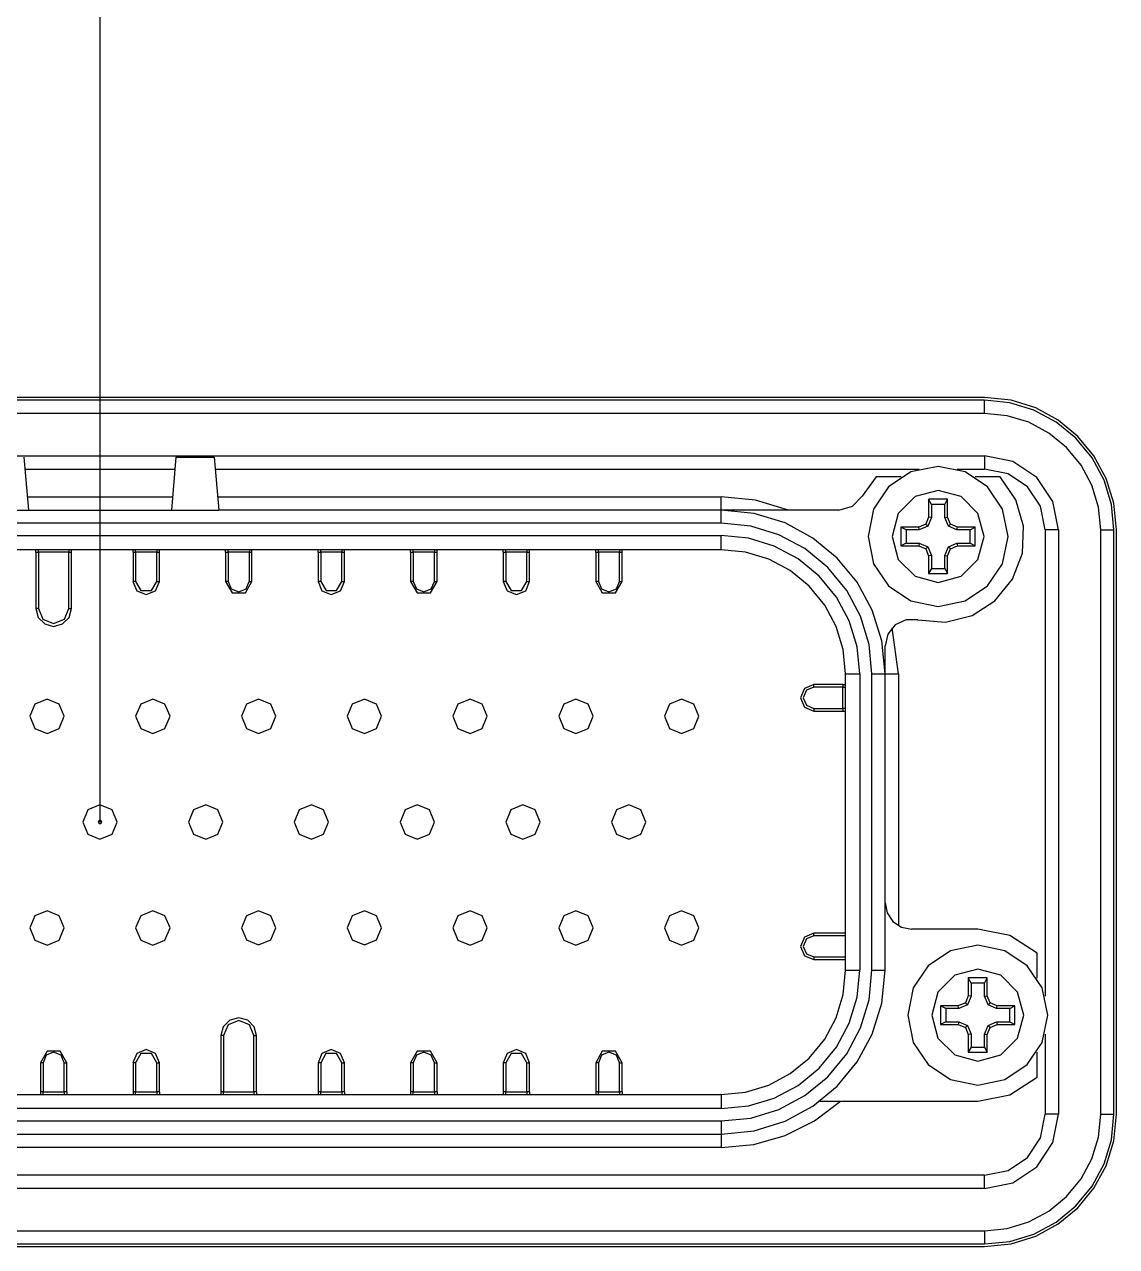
# Model space of a CAD drawing. Extents: x -1 to 1284, y 105 to 936.
# Drawn here: x 440.38 to 481.69, y 237.69 to 283.9 of the extents above; entities that cross this region are included whole.
import ezdxf

# ---------------------------------------------------------------- set-up
doc = ezdxf.new("R2010")
doc.units = 0

msp = doc.modelspace()

# ---------------------------------------------------------------- linework, layer by layer
for p, q in [((443.237, 431.542), (443.237, 253.742)), ((443.237, 431.542), (443.237, 253.742)), ((443.237, 431.542), (443.237, 253.742)), ((443.237, 431.542), (443.237, 253.742)), ((443.237, 431.542), (443.237, 253.742)), ((443.237, 431.542), (443.237, 253.742)), ((443.237, 431.542), (443.237, 253.742)), ((443.237, 431.542), (443.237, 253.742)), ((443.237, 431.542), (443.237, 253.742)), ((443.237, 431.542), (443.237, 253.742)), ((443.237, 431.542), (443.237, 253.742)), ((476.689, 269.792), (409.789, 269.792)), ((476.689, 269.692), (409.789, 269.692)), ((477.648407, 269.59698), (476.688, 269.692)), ((477.695691, 269.690406), (476.68802, 269.79199)), ((476.689, 269.192), (476.689, 269.692)), ((478.56315, 269.319012), (477.648407, 269.59698)), ((478.634239, 269.399063), (477.695691, 269.690406)), ((476.689, 269.192), (409.789, 269.192)), ((477.550414, 269.106664), (476.68801, 269.19199)), ((478.371813, 268.857061), (477.550414, 269.106664)), ((479.406525, 268.868746), (478.56315, 269.319012)), ((479.483557, 268.938067), (478.634239, 269.399063)), ((479.129127, 268.45274), (478.371813, 268.857061)), ((480.152826, 268.256826), (479.406525, 268.868746)), ((480.22354, 268.327523), (479.483557, 268.938067)), ((479.799273, 267.903263), (479.129127, 268.45274)), ((480.764746, 267.510525), (480.152826, 268.256826)), ((480.834082, 267.587539), (480.22354, 268.327523)), ((409.789, 267.592), (476.689, 267.592)), ((477.759514, 267.378863), (476.688, 267.592)), ((476.689, 267.592), (476.689, 267.092)), ((480.34875, 267.233117), (479.799273, 267.903263)), ((481.295077, 266.738219), (480.834082, 267.587539)), ((440.364, 267.542), (440.538625, 265.54202)), ((446.113, 267.542), (445.938375, 265.54202)), ((446.113, 267.542), (447.563, 267.542)), ((447.563, 267.542), (447.737625, 265.54202)), ((474.938005, 267.186852), (473.907753, 266.979123)), ((475.968257, 266.979123), (474.938005, 267.186852)), ((478.667899, 266.771899), (477.759514, 267.378863)), ((480.753071, 266.475803), (480.34875, 267.233117)), ((481.215012, 266.66715), (480.764746, 267.510525)), ((440.401, 267.092), (446.074, 267.092)), ((447.603, 267.092), (474.217, 267.092)), ((472.593, 266.792), (472.070581, 266.071413)), ((473.537, 266.792), (472.593, 266.792)), ((473.907753, 266.979123), (473.065993, 266.412504)), ((475.659, 267.092), (476.689, 267.092)), ((476.810017, 266.412504), (475.968257, 266.979123)), ((477.284, 266.792), (476.337, 266.792)), ((477.583271, 266.911252), (476.68801, 267.092)), ((477.879603, 265.924541), (477.28291, 266.79275)), ((478.314349, 266.418342), (477.583271, 266.911252)), ((479.274863, 265.863514), (478.667899, 266.771899)), ((481.49298, 265.752407), (481.215012, 266.66715)), ((481.586418, 265.799671), (481.295077, 266.738219)), ((473.065993, 266.412504), (472.49774, 265.571846)), ((474.937995, 266.282), (474.067995, 266.048884)), ((475.807995, 266.048884), (474.937995, 266.282)), ((477.37827, 265.571846), (476.810017, 266.412504)), ((478.807256, 265.687261), (478.314349, 266.418342)), ((481.002674, 265.654404), (480.753071, 266.475803)), ((440.494, 266.042), (445.981, 266.042)), ((447.693, 266.042), (466.738, 266.042)), ((468.031535, 265.91581), (466.73732, 266.041998)), ((466.738, 265.542), (466.738, 266.042)), ((469.277, 265.542), (468.031535, 265.91581)), ((471.702499, 265.684506), (472.070358, 266.071412)), ((474.067995, 266.048884), (473.431111, 265.412)), ((474.58, 265.948), (474.58, 265.277)), ((474.686, 265.755), (474.580167, 265.947881)), ((475.295, 265.948), (474.581525, 265.948)), ((474.686, 265.755), (474.686, 265.256)), ((475.19, 265.755), (474.686499, 265.755)), ((475.188, 265.755), (475.293833, 265.947881)), ((475.188, 265.256), (475.188, 265.755)), ((475.294, 265.277), (475.294, 265.948)), ((476.44488, 265.412), (475.807995, 266.048884)), ((478.163764, 264.936438), (477.879603, 265.924541)), ((479.488, 264.792), (479.274863, 265.863514)), ((481.588, 264.792), (481.49298, 265.752407)), ((481.688, 264.792), (481.586418, 265.799671)), ((438.737, 265.542), (440.539, 265.542)), ((440.539, 265.542), (445.939, 265.542)), ((445.939, 265.542), (447.738, 265.542)), ((466.738, 265.542), (447.738, 265.542)), ((466.738, 265.042), (466.738, 265.542)), ((471.188, 265.542), (466.738, 265.542)), ((467.987541, 265.416025), (466.73803, 265.54199)), ((469.151339, 265.054758), (467.987541, 265.416025)), ((471.188, 265.542), (471.702499, 265.684506)), ((472.49774, 265.571846), (472.28801, 264.542)), ((473.431111, 265.412), (473.197995, 264.542)), ((474.58, 265.277), (474.471521, 265.009771)), ((474.686, 265.256), (474.551063, 264.92924)), ((474.686, 265.256), (474.580167, 265.276902)), ((475.188, 265.256), (475.293833, 265.276902)), ((475.326, 264.929), (475.188417, 265.25576)), ((475.405, 265.01), (475.293875, 265.277229)), ((476.678, 264.542), (476.44488, 265.412)), ((477.588, 264.542), (477.37827, 265.571846)), ((478.988, 264.792), (478.807256, 265.687261)), ((481.088, 264.792), (481.002674, 265.654404)), ((466.738, 265.042), (419.737, 265.042)), ((467.855216, 264.931454), (466.73801, 265.04199)), ((468.919302, 264.608104), (467.855216, 264.931454)), ((470.204494, 264.483122), (469.151339, 265.054758)), ((473.725, 264.794), (473.531854, 264.899039)), ((473.532, 264.899), (473.532, 264.185528)), ((474.204, 264.899), (473.532, 264.899)), ((473.725, 264.794), (473.725, 264.290501)), ((474.223, 264.794), (473.725, 264.794)), ((474.471, 265.01), (474.203771, 264.89914)), ((474.223, 264.794), (474.204479, 264.899039)), ((474.551, 264.929), (474.222917, 264.793534)), ((474.551, 264.929), (474.471625, 265.009433)), ((475.651, 264.794), (475.325563, 264.929466)), ((475.326, 264.929), (475.405375, 265.009433)), ((475.673, 264.899), (475.405771, 265.00986)), ((475.651, 264.794), (475.672167, 264.899039)), ((476.152, 264.794), (475.651, 264.794)), ((476.342, 264.899), (475.673, 264.899)), ((476.15, 264.291), (476.15, 264.794499)), ((476.152, 264.794), (476.3425, 264.899039)), ((476.343, 264.186), (476.343, 264.899472)), ((478.125563, 263.908996), (478.163764, 264.936438)), ((479.488, 264.792), (478.988, 264.792)), ((478.988, 264.792), (478.988, 247.163)), ((479.488, 264.792), (479.488, 242.692)), ((481.089, 264.792), (481.589, 264.792)), ((481.089, 242.692), (481.089, 264.792)), ((481.589, 242.692), (481.589, 264.792)), ((481.687, 242.692), (481.687, 264.792)), ((419.737, 264.578), (466.738, 264.578)), ((466.738, 264.042), (466.738, 264.578)), ((467.764351, 264.476354), (466.73811, 264.57789)), ((468.741798, 264.179332), (467.764351, 264.476354)), ((469.900367, 264.084325), (468.919302, 264.608104)), ((471.122072, 263.726048), (470.204494, 264.483122)), ((472.28801, 264.542), (472.49774, 263.512154)), ((473.197995, 264.542), (473.431113, 263.672)), ((476.444882, 263.672), (476.677998, 264.542)), ((476.677998, 264.542), (476.678, 264.542)), ((477.37827, 263.512154), (477.588, 264.542)), ((477.588, 264.542), (477.588, 264.542)), ((466.738, 264.042), (419.737, 264.042)), ((440.814, 263.942), (440.814, 264.042)), ((440.814, 263.942), (440.912, 263.942)), ((440.814, 263.942), (440.814, 261.817)), ((440.912, 263.942), (440.912, 264.042)), ((442.063, 263.942), (440.912, 263.942)), ((440.912, 263.942), (440.912, 261.817)), ((442.063, 264.042), (442.063, 263.942)), ((442.063, 263.942), (442.163, 263.942)), ((442.063, 261.817), (442.063, 263.942)), ((442.163, 263.942), (442.163, 264.042)), ((442.163, 261.817), (442.163, 263.942)), ((444.489, 263.942), (444.489, 264.042)), ((444.489, 263.942), (444.587, 263.942)), ((444.489, 263.942), (444.489, 262.842)), ((444.587, 263.942), (444.587, 264.042)), ((445.388, 263.942), (444.587, 263.942)), ((444.587, 263.942), (444.587, 262.842)), ((445.388, 264.042), (445.388, 263.942)), ((445.388, 263.942), (445.489, 263.942)), ((445.388, 262.842), (445.388, 263.942)), ((445.489, 263.942), (445.489, 264.042)), ((445.489, 262.842), (445.489, 263.942)), ((447.987, 263.942), (447.987, 264.042)), ((447.987, 263.942), (448.087, 263.942)), ((447.987, 263.942), (447.987, 262.842)), ((448.087, 263.942), (448.087, 264.042)), ((448.889, 263.942), (448.087, 263.942)), ((448.087, 263.942), (448.087, 262.842)), ((448.889, 264.042), (448.889, 263.942)), ((448.889, 263.942), (448.987, 263.942)), ((448.889, 262.842), (448.889, 263.942)), ((448.987, 263.942), (448.987, 264.042)), ((448.987, 262.842), (448.987, 263.942)), ((451.487, 263.942), (451.487, 264.042)), ((451.487, 263.942), (451.588, 263.942)), ((451.487, 263.942), (451.487, 262.842)), ((451.588, 263.942), (451.588, 264.042)), ((452.387, 263.942), (451.588, 263.942)), ((451.588, 263.942), (451.588, 262.842)), ((452.387, 264.042), (452.387, 263.942)), ((452.387, 263.942), (452.487, 263.942)), ((452.387, 262.842), (452.387, 263.942)), ((452.487, 263.942), (452.487, 264.042)), ((452.487, 262.842), (452.487, 263.942)), ((454.988, 263.942), (454.988, 264.042)), ((454.988, 263.942), (455.088, 263.942)), ((454.988, 263.942), (454.988, 262.842)), ((455.088, 263.942), (455.088, 264.042)), ((455.887, 263.942), (455.088, 263.942)), ((455.088, 263.942), (455.088, 262.842)), ((455.887, 264.042), (455.887, 263.942)), ((455.887, 263.942), (455.988, 263.942)), ((455.887, 262.842), (455.887, 263.942)), ((455.988, 263.942), (455.988, 264.042)), ((455.988, 262.842), (455.988, 263.942)), ((458.488, 263.942), (458.488, 264.042)), ((458.488, 263.942), (458.588, 263.942)), ((458.488, 263.942), (458.488, 262.842)), ((458.588, 263.942), (458.588, 264.042)), ((459.388, 263.942), (458.588, 263.942)), ((458.588, 263.942), (458.588, 262.842)), ((459.388, 264.042), (459.388, 263.942)), ((459.388, 263.942), (459.488, 263.942)), ((459.388, 262.842), (459.388, 263.942)), ((459.488, 263.942), (459.488, 264.042)), ((459.488, 262.842), (459.488, 263.942)), ((461.988, 263.942), (461.988, 264.042)), ((461.988, 263.942), (462.089, 263.942)), ((461.988, 263.942), (461.988, 262.842)), ((462.089, 263.942), (462.089, 264.042)), ((462.888, 263.942), (462.089, 263.942)), ((462.089, 263.942), (462.089, 262.842)), ((462.888, 264.042), (462.888, 263.942)), ((462.888, 263.942), (462.989, 263.942)), ((462.888, 262.842), (462.888, 263.942)), ((462.989, 263.942), (462.989, 264.042)), ((462.989, 262.842), (462.989, 263.942)), ((467.659206, 263.950848), (466.738, 264.04199)), ((468.536611, 263.684227), (467.659206, 263.950848)), ((469.642984, 263.698199), (468.741798, 264.179332)), ((470.768512, 263.372502), (469.900367, 264.084325)), ((473.725, 264.29), (473.531854, 264.185225)), ((473.532, 264.186), (474.204, 264.186)), ((473.725, 264.29), (474.223, 264.29)), ((474.204, 264.186), (474.471229, 264.07514)), ((474.223, 264.29), (474.204479, 264.185225)), ((474.223, 264.29), (474.551083, 264.154798)), ((474.471, 264.075), (474.579479, 263.807507)), ((474.551, 264.155), (474.471625, 264.074567)), ((474.551, 264.155), (474.685937, 263.827975)), ((475.188, 263.828), (475.325583, 264.155025)), ((475.294, 263.807), (475.405125, 264.074493)), ((475.326, 264.155), (475.651437, 264.290202)), ((475.326, 264.155), (475.405375, 264.074567)), ((475.405, 264.075), (475.672229, 264.18586)), ((475.651, 264.29), (475.672167, 264.185225)), ((475.651, 264.29), (476.152, 264.29)), ((475.673, 264.186), (476.342, 264.186)), ((476.152, 264.29), (476.3425, 264.185225)), ((477.755169, 262.922772), (478.125563, 263.908996)), ((469.345562, 263.25234), (468.536611, 263.684227)), ((470.440443, 263.044333), (469.642984, 263.698199)), ((471.879143, 262.808467), (471.122072, 263.726048)), ((472.49774, 263.512154), (473.065993, 262.671496)), ((473.431113, 263.672), (474.067997, 263.035116)), ((474.58, 263.807), (474.58, 263.137)), ((474.686, 263.828), (474.580167, 263.807098)), ((474.686, 263.828), (474.686, 263.33)), ((475.188, 263.33), (475.188, 263.828)), ((475.188, 263.828), (475.293833, 263.807098)), ((475.294, 263.137), (475.294, 263.807)), ((475.807997, 263.035116), (476.444882, 263.672)), ((476.810017, 262.671496), (477.37827, 263.512154)), ((470.061401, 262.665398), (469.345562, 263.25234)), ((471.094309, 262.246874), (470.440443, 263.044333)), ((471.480335, 262.504357), (470.768512, 263.372502)), ((474.067997, 263.035116), (474.937997, 262.802)), ((474.686, 263.33), (474.580167, 263.137119)), ((474.581, 263.137), (475.294475, 263.137)), ((474.686, 263.33), (475.189501, 263.33)), ((474.937997, 262.802), (475.807997, 263.035116)), ((475.188, 263.33), (475.293833, 263.137119)), ((444.49, 262.842), (444.487, 262.842)), ((444.488, 262.842), (444.635105, 262.489657)), ((444.495, 262.842), (444.49, 262.842)), ((444.505, 262.842), (444.495, 262.842)), ((444.517, 262.842), (444.505, 262.842)), ((444.532, 262.842), (444.517, 262.842)), ((444.549, 262.842), (444.532, 262.842)), ((444.568, 262.842), (444.549, 262.842)), ((444.588, 262.842), (444.568, 262.842)), ((444.588, 262.842), (444.788005, 262.495581)), ((444.635105, 262.489657), (444.987996, 262.343872)), ((444.788005, 262.495581), (445.188015, 262.495581)), ((444.987996, 262.343872), (445.340886, 262.489657)), ((445.188015, 262.495581), (445.38802, 262.842)), ((445.340886, 262.489657), (445.487991, 262.842)), ((445.388, 262.842), (445.489, 262.842)), ((447.99, 262.842), (447.987, 262.842)), ((447.988, 262.842), (448.238005, 262.40898)), ((447.995, 262.842), (447.99, 262.842)), ((448.005, 262.842), (447.995, 262.842)), ((448.017, 262.842), (448.005, 262.842)), ((448.032, 262.842), (448.017, 262.842)), ((448.049, 262.842), (448.032, 262.842)), ((448.068, 262.842), (448.049, 262.842)), ((448.088, 262.842), (448.068, 262.842)), ((448.088, 262.842), (448.205655, 262.560073)), ((448.205655, 262.560073), (448.487996, 262.443415)), ((448.487996, 262.443415), (448.770338, 262.560073)), ((448.738014, 262.40898), (448.988019, 262.842)), ((448.770338, 262.560073), (448.887993, 262.842)), ((448.889, 262.842), (448.987, 262.842)), ((451.49, 262.842), (451.487, 262.842)), ((451.488, 262.842), (451.635105, 262.489657)), ((451.495, 262.842), (451.49, 262.842)), ((451.505, 262.842), (451.495, 262.842)), ((451.517, 262.842), (451.505, 262.842)), ((451.532, 262.842), (451.517, 262.842)), ((451.549, 262.842), (451.532, 262.842)), ((451.568, 262.842), (451.549, 262.842)), ((451.588, 262.842), (451.568, 262.842)), ((451.588, 262.842), (451.788005, 262.495581)), ((451.635105, 262.489657), (451.987996, 262.343872)), ((451.788005, 262.495581), (452.188015, 262.495581)), ((451.987996, 262.343872), (452.340886, 262.489657)), ((452.188015, 262.495581), (452.38802, 262.842)), ((452.340886, 262.489657), (452.487991, 262.842)), ((452.387, 262.842), (452.487, 262.842)), ((454.99, 262.842), (454.987, 262.842)), ((454.988, 262.842), (455.238006, 262.40898)), ((454.995, 262.842), (454.99, 262.842)), ((455.005, 262.842), (454.995, 262.842)), ((455.017, 262.842), (455.005, 262.842)), ((455.032, 262.842), (455.017, 262.842)), ((455.049, 262.842), (455.032, 262.842)), ((455.068, 262.842), (455.049, 262.842)), ((455.088, 262.842), (455.068, 262.842)), ((455.088, 262.842), (455.205655, 262.560073)), ((455.205655, 262.560073), (455.487996, 262.443415)), ((455.487996, 262.443415), (455.770338, 262.560073)), ((455.738015, 262.40898), (455.988019, 262.842)), ((455.770338, 262.560073), (455.887993, 262.842)), ((455.887, 262.842), (455.988, 262.842)), ((458.49, 262.842), (458.487, 262.842)), ((458.488, 262.842), (458.635105, 262.489657)), ((458.495, 262.842), (458.49, 262.842)), ((458.505, 262.842), (458.495, 262.842)), ((458.517, 262.842), (458.505, 262.842)), ((458.532, 262.842), (458.517, 262.842)), ((458.549, 262.842), (458.532, 262.842)), ((458.568, 262.842), (458.549, 262.842)), ((458.588, 262.842), (458.568, 262.842)), ((458.588, 262.842), (458.788005, 262.495581)), ((458.635105, 262.489657), (458.987996, 262.343872)), ((458.788005, 262.495581), (459.188015, 262.495581)), ((458.987996, 262.343872), (459.340886, 262.489657)), ((459.188015, 262.495581), (459.38802, 262.842)), ((459.340886, 262.489657), (459.487991, 262.842)), ((459.388, 262.842), (459.488, 262.842)), ((461.99, 262.842), (461.987, 262.842)), ((461.988, 262.842), (462.238005, 262.40898)), ((461.995, 262.842), (461.99, 262.842)), ((462.005, 262.842), (461.995, 262.842)), ((462.017, 262.842), (462.005, 262.842)), ((462.032, 262.842), (462.017, 262.842)), ((462.049, 262.842), (462.032, 262.842)), ((462.068, 262.842), (462.049, 262.842)), ((462.088, 262.842), (462.068, 262.842)), ((462.088, 262.842), (462.205655, 262.560073)), ((462.205655, 262.560073), (462.487996, 262.443415)), ((462.487996, 262.443415), (462.770338, 262.560073)), ((462.738015, 262.40898), (462.988019, 262.842)), ((462.770338, 262.560073), (462.887993, 262.842)), ((462.888, 262.842), (462.989, 262.842)), ((470.648344, 261.94956), (470.061401, 262.665398)), ((472.004114, 261.523292), (471.480335, 262.504357)), ((472.450776, 261.755311), (471.879143, 262.808467)), ((473.065993, 262.671496), (473.907753, 262.104877)), ((475.968257, 262.104877), (476.810017, 262.671496)), ((477.089175, 262.106512), (477.755169, 262.922772)), ((448.238005, 262.40898), (448.738014, 262.40898)), ((455.238006, 262.40898), (455.738015, 262.40898)), ((462.238005, 262.40898), (462.738015, 262.40898)), ((471.575442, 261.345688), (471.094309, 262.246874)), ((473.907753, 262.104877), (474.938005, 261.897148)), ((474.938005, 261.897148), (475.968257, 262.104877)), ((476.220439, 261.556609), (477.089175, 262.106512)), ((440.813, 261.817), (440.903434, 261.479498)), ((440.912, 261.817), (440.814, 261.817)), ((440.913, 261.817), (441.082543, 261.412496)), ((441.893437, 261.412496), (442.06298, 261.817)), ((442.063, 261.817), (442.163, 261.817)), ((442.072576, 261.479498), (442.163009, 261.817)), ((471.080234, 261.140611), (470.648344, 261.94956)), ((472.812039, 260.591512), (472.450776, 261.755311)), ((475.223525, 261.305095), (476.220439, 261.556609)), ((440.903434, 261.479498), (441.150503, 261.232429)), ((441.082543, 261.412496), (441.48799, 261.245218)), ((441.150503, 261.232429), (441.488005, 261.141996)), ((441.48799, 261.245218), (441.893437, 261.412496)), ((441.488005, 261.141996), (441.825507, 261.232429)), ((441.825507, 261.232429), (442.072576, 261.479498)), ((471.346856, 260.263206), (471.080234, 261.140611)), ((471.872464, 260.368241), (471.575442, 261.345688)), ((472.327464, 260.459206), (472.004114, 261.523292)), ((473.319348, 261.197989), (473.03815, 260.848918)), ((473.438, 259.342), (473.205432, 261.092)), ((473.724785, 261.389153), (473.319348, 261.197989)), ((474.173, 261.384), (473.724785, 261.389153)), ((474.173, 261.384), (475.223525, 261.305095)), ((473.03815, 260.848918), (472.93769, 260.412076)), ((471.438, 259.342), (471.346856, 260.263206)), ((471.974, 259.342), (471.872464, 260.368241)), ((472.438, 259.342), (472.327464, 260.459206)), ((472.938, 259.342), (472.812039, 260.591512)), ((472.937, 259.342), (472.937, 260.412)), ((471.437, 248.142), (471.437, 259.342)), ((471.437, 259.342), (471.974, 259.342)), ((471.974, 259.342), (471.974, 248.142)), ((472.437, 248.142), (472.437, 259.342)), ((472.437, 259.342), (472.937, 259.342)), ((472.937, 248.142), (472.937, 259.342)), ((472.937, 259.342), (473.437, 259.342)), ((473.437, 259.342), (473.437, 249.826)), ((469.884904, 258.795304), (469.738707, 258.442001)), ((470.238, 258.942), (469.884904, 258.795304)), ((470.238, 258.842), (469.955566, 258.724619)), ((470.238, 258.94), (470.238, 258.942)), ((471.339, 258.942), (470.238, 258.942)), ((470.238, 258.935), (470.238, 258.94)), ((470.238, 258.925), (470.238, 258.935)), ((470.238, 258.913), (470.238, 258.925)), ((470.238, 258.898), (470.238, 258.913)), ((470.238, 258.881), (470.238, 258.898)), ((470.238, 258.862), (470.238, 258.881)), ((470.238, 258.842), (470.238, 258.862)), ((471.339, 258.842), (470.238, 258.842)), ((471.339, 258.942), (471.437, 258.942)), ((471.339, 258.942), (471.339, 258.842)), ((471.339, 258.842), (471.437, 258.842)), ((471.339, 258.042), (471.339, 258.842)), ((441.238, 258.390861), (440.778783, 258.200883)), ((441.697217, 258.200883), (441.238, 258.390861)), ((445.238, 258.390861), (444.778783, 258.200883)), ((445.697217, 258.200883), (445.238, 258.390861)), ((449.23801, 258.388578), (448.779602, 258.199406)), ((449.696418, 258.199406), (449.23801, 258.388578)), ((453.23801, 258.388578), (452.779602, 258.199406)), ((453.696418, 258.199406), (453.23801, 258.388578)), ((457.238, 258.390861), (456.778783, 258.200883)), ((457.697217, 258.200883), (457.238, 258.390861)), ((461.238, 258.390861), (460.778783, 258.200883)), ((461.697217, 258.200883), (461.238, 258.390861)), ((465.238, 258.390861), (464.778783, 258.200883)), ((465.697217, 258.200883), (465.238, 258.390861)), ((469.738707, 258.442001), (469.884904, 258.088697)), ((469.955566, 258.724619), (469.838631, 258.442)), ((469.838631, 258.442), (469.955566, 258.15938)), ((440.778783, 258.200883), (440.588, 257.742)), ((441.888, 257.742), (441.697217, 258.200883)), ((444.778783, 258.200883), (444.588, 257.742)), ((445.888, 257.742), (445.697217, 258.200883)), ((448.779602, 258.199406), (448.58802, 257.742)), ((449.888, 257.742), (449.696418, 258.199406)), ((452.779602, 258.199406), (452.58802, 257.742)), ((453.888, 257.742), (453.696418, 258.199406)), ((456.778783, 258.200883), (456.588, 257.742)), ((457.888, 257.742), (457.697217, 258.200883)), ((460.778783, 258.200883), (460.588, 257.742)), ((461.888, 257.742), (461.697217, 258.200883)), ((464.778783, 258.200883), (464.588, 257.742)), ((465.888, 257.742), (465.697217, 258.200883)), ((469.884904, 258.088697), (470.238, 257.942001)), ((469.955566, 258.15938), (470.238, 258.041999)), ((470.238, 258.042), (471.339, 258.042)), ((470.238, 258.042), (470.238, 257.942)), ((470.238, 257.942), (471.339, 257.942)), ((471.339, 258.042), (471.339, 257.942)), ((471.437, 258.042), (471.339, 258.042)), ((471.339, 257.942), (471.437, 257.942)), ((440.588, 257.742), (440.778783, 257.283117)), ((441.697217, 257.283117), (441.888, 257.742)), ((444.588, 257.742), (444.778783, 257.283117)), ((445.697217, 257.283117), (445.888, 257.742)), ((448.588, 257.742), (448.779582, 257.284594)), ((449.696398, 257.284594), (449.88798, 257.742)), ((452.588, 257.742), (452.779582, 257.284594)), ((453.696398, 257.284594), (453.88798, 257.742)), ((456.588, 257.742), (456.778783, 257.283117)), ((457.697217, 257.283117), (457.888, 257.742)), ((460.588, 257.742), (460.778783, 257.283117)), ((461.697217, 257.283117), (461.888, 257.742)), ((464.588, 257.742), (464.778783, 257.283117)), ((465.697217, 257.283117), (465.888, 257.742)), ((440.778783, 257.283117), (441.238, 257.093139)), ((441.238, 257.093139), (441.697217, 257.283117)), ((444.778783, 257.283117), (445.238, 257.093139)), ((445.238, 257.093139), (445.697217, 257.283117)), ((448.779582, 257.284594), (449.23799, 257.095422)), ((449.23799, 257.095422), (449.696398, 257.284594)), ((452.779582, 257.284594), (453.23799, 257.095422)), ((453.23799, 257.095422), (453.696398, 257.284594)), ((456.778783, 257.283117), (457.238, 257.093139)), ((457.238, 257.093139), (457.697217, 257.283117)), ((460.778783, 257.283117), (461.238, 257.093139)), ((461.238, 257.093139), (461.697217, 257.283117)), ((464.778783, 257.283117), (465.238, 257.093139)), ((465.238, 257.093139), (465.697217, 257.283117)), ((442.778783, 254.200883), (442.588, 253.742)), ((443.238, 254.390861), (442.778783, 254.200883)), ((443.697217, 254.200883), (443.238, 254.390861)), ((443.888, 253.742), (443.697217, 254.200883)), ((446.778783, 254.200883), (446.588, 253.742)), ((447.238, 254.390861), (446.778783, 254.200883)), ((447.697217, 254.200883), (447.238, 254.390861)), ((447.888, 253.742), (447.697217, 254.200883)), ((450.778783, 254.200883), (450.588, 253.742)), ((451.238, 254.390861), (450.778783, 254.200883)), ((451.697217, 254.200883), (451.238, 254.390861)), ((451.888, 253.742), (451.697217, 254.200883)), ((454.778783, 254.200883), (454.588, 253.742)), ((455.238, 254.390861), (454.778783, 254.200883)), ((455.697217, 254.200883), (455.238, 254.390861)), ((455.888, 253.742), (455.697217, 254.200883)), ((458.778783, 254.200883), (458.588, 253.742)), ((459.238, 254.390861), (458.778783, 254.200883)), ((459.697217, 254.200883), (459.238, 254.390861)), ((459.888, 253.742), (459.697217, 254.200883)), ((462.778783, 254.200883), (462.588, 253.742)), ((463.238, 254.390861), (462.778783, 254.200883)), ((463.697217, 254.200883), (463.238, 254.390861)), ((463.888, 253.742), (463.697217, 254.200883)), ((442.588, 253.742), (442.778783, 253.283117)), ((443.204781, 253.799284), (443.171708, 253.742)), ((443.204781, 253.799284), (443.171708, 253.742)), ((443.204781, 253.799284), (443.171708, 253.742)), ((443.204781, 253.799284), (443.171708, 253.742)), ((443.204781, 253.799284), (443.171708, 253.742)), ((443.204781, 253.799284), (443.171708, 253.742)), ((443.204781, 253.799284), (443.171708, 253.742)), ((443.204781, 253.799284), (443.171708, 253.742)), ((443.204781, 253.799284), (443.171708, 253.742)), ((443.204781, 253.799284), (443.171708, 253.742)), ((443.204781, 253.799284), (443.171708, 253.742)), ((443.171708, 253.742), (443.204781, 253.684716)), ((443.171708, 253.742), (443.204781, 253.684716)), ((443.171708, 253.742), (443.204781, 253.684716)), ((443.171708, 253.742), (443.204781, 253.684716)), ((443.171708, 253.742), (443.204781, 253.684716)), ((443.171708, 253.742), (443.204781, 253.684716)), ((443.171708, 253.742), (443.204781, 253.684716)), ((443.171708, 253.742), (443.204781, 253.684716)), ((443.171708, 253.742), (443.204781, 253.684716)), ((443.171708, 253.742), (443.204781, 253.684716)), ((443.171708, 253.742), (443.204781, 253.684716)), ((443.270927, 253.799284), (443.204781, 253.799284)), ((443.270927, 253.799284), (443.204781, 253.799284)), ((443.270927, 253.799284), (443.204781, 253.799284)), ((443.270927, 253.799284), (443.204781, 253.799284)), ((443.270927, 253.799284), (443.204781, 253.799284)), ((443.270927, 253.799284), (443.204781, 253.799284)), ((443.270927, 253.799284), (443.204781, 253.799284)), ((443.270927, 253.799284), (443.204781, 253.799284)), ((443.270927, 253.799284), (443.204781, 253.799284)), ((443.270927, 253.799284), (443.204781, 253.799284)), ((443.270927, 253.799284), (443.204781, 253.799284)), ((443.304, 253.742), (443.270927, 253.799284)), ((443.304, 253.742), (443.270927, 253.799284)), ((443.304, 253.742), (443.270927, 253.799284)), ((443.304, 253.742), (443.270927, 253.799284)), ((443.304, 253.742), (443.270927, 253.799284)), ((443.304, 253.742), (443.270927, 253.799284)), ((443.304, 253.742), (443.270927, 253.799284)), ((443.304, 253.742), (443.270927, 253.799284)), ((443.304, 253.742), (443.270927, 253.799284)), ((443.304, 253.742), (443.270927, 253.799284)), ((443.304, 253.742), (443.270927, 253.799284)), ((443.270927, 253.684716), (443.304, 253.742)), ((443.270927, 253.684716), (443.304, 253.742)), ((443.270927, 253.684716), (443.304, 253.742)), ((443.270927, 253.684716), (443.304, 253.742)), ((443.270927, 253.684716), (443.304, 253.742)), ((443.270927, 253.684716), (443.304, 253.742)), ((443.270927, 253.684716), (443.304, 253.742)), ((443.270927, 253.684716), (443.304, 253.742)), ((443.270927, 253.684716), (443.304, 253.742)), ((443.270927, 253.684716), (443.304, 253.742)), ((443.270927, 253.684716), (443.304, 253.742)), ((443.304, 253.742), (443.304, 253.742)), ((443.304, 253.742), (443.304, 253.742)), ((443.304, 253.742), (443.304, 253.742)), ((443.304, 253.742), (443.304, 253.742)), ((443.304, 253.742), (443.304, 253.742)), ((443.304, 253.742), (443.304, 253.742)), ((443.304, 253.742), (443.304, 253.742)), ((443.304, 253.742), (443.304, 253.742)), ((443.304, 253.742), (443.304, 253.742)), ((443.304, 253.742), (443.304, 253.742)), ((443.304, 253.742), (443.304, 253.742)), ((443.697217, 253.283117), (443.888, 253.742)), ((446.588, 253.742), (446.778783, 253.283117)), ((447.697217, 253.283117), (447.888, 253.742)), ((450.588, 253.742), (450.778783, 253.283117)), ((451.697217, 253.283117), (451.888, 253.742)), ((454.588, 253.742), (454.778783, 253.283117)), ((455.697217, 253.283117), (455.888, 253.742)), ((458.588, 253.742), (458.778783, 253.283117)), ((459.697217, 253.283117), (459.888, 253.742)), ((462.588, 253.742), (462.778783, 253.283117)), ((463.697217, 253.283117), (463.888, 253.742)), ((442.778783, 253.283117), (443.238, 253.093139)), ((443.204781, 253.684716), (443.270927, 253.684716)), ((443.204781, 253.684716), (443.270927, 253.684716)), ((443.204781, 253.684716), (443.270927, 253.684716)), ((443.204781, 253.684716), (443.270927, 253.684716)), ((443.204781, 253.684716), (443.270927, 253.684716)), ((443.204781, 253.684716), (443.270927, 253.684716)), ((443.204781, 253.684716), (443.270927, 253.684716)), ((443.204781, 253.684716), (443.270927, 253.684716)), ((443.204781, 253.684716), (443.270927, 253.684716)), ((443.204781, 253.684716), (443.270927, 253.684716)), ((443.204781, 253.684716), (443.270927, 253.684716)), ((443.238, 253.093139), (443.697217, 253.283117)), ((446.778783, 253.283117), (447.238, 253.093139)), ((447.238, 253.093139), (447.697217, 253.283117)), ((450.778783, 253.283117), (451.238, 253.093139)), ((451.238, 253.093139), (451.697217, 253.283117)), ((454.778783, 253.283117), (455.238, 253.093139)), ((455.238, 253.093139), (455.697217, 253.283117)), ((458.778783, 253.283117), (459.238, 253.093139)), ((459.238, 253.093139), (459.697217, 253.283117)), ((462.778783, 253.283117), (463.238, 253.093139)), ((463.238, 253.093139), (463.697217, 253.283117)), ((472.938, 250.692), (473.014122, 250.309312)), ((440.778783, 250.200883), (440.588, 249.742)), ((441.238, 250.390861), (440.778783, 250.200883)), ((441.697217, 250.200883), (441.238, 250.390861)), ((441.888, 249.742), (441.697217, 250.200883)), ((444.778783, 250.200883), (444.588, 249.742)), ((445.238, 250.390861), (444.778783, 250.200883)), ((445.697217, 250.200883), (445.238, 250.390861)), ((445.888, 249.742), (445.697217, 250.200883)), ((448.779602, 250.199406), (448.58802, 249.742)), ((449.23801, 250.388578), (448.779602, 250.199406)), ((449.696418, 250.199406), (449.23801, 250.388578)), ((449.888, 249.742), (449.696418, 250.199406)), ((452.779602, 250.199406), (452.58802, 249.742)), ((453.23801, 250.388578), (452.779602, 250.199406)), ((453.696418, 250.199406), (453.23801, 250.388578)), ((453.888, 249.742), (453.696418, 250.199406)), ((456.778783, 250.200883), (456.588, 249.742)), ((457.238, 250.390861), (456.778783, 250.200883)), ((457.697217, 250.200883), (457.238, 250.390861)), ((457.888, 249.742), (457.697217, 250.200883)), ((460.778783, 250.200883), (460.588, 249.742)), ((461.238, 250.390861), (460.778783, 250.200883)), ((461.697217, 250.200883), (461.238, 250.390861)), ((461.888, 249.742), (461.697217, 250.200883)), ((464.778783, 250.200883), (464.588, 249.742)), ((465.238, 250.390861), (464.778783, 250.200883)), ((465.697217, 250.200883), (465.238, 250.390861)), ((465.888, 249.742), (465.697217, 250.200883)), ((473.014122, 250.309312), (473.2309, 249.984887)), ((440.588, 249.742), (440.778783, 249.283117)), ((441.697217, 249.283117), (441.888, 249.742)), ((444.588, 249.742), (444.778783, 249.283117)), ((445.697217, 249.283117), (445.888, 249.742)), ((448.588, 249.742), (448.779582, 249.284594)), ((449.696398, 249.284594), (449.88798, 249.742)), ((452.588, 249.742), (452.779582, 249.284594)), ((453.696398, 249.284594), (453.88798, 249.742)), ((456.588, 249.742), (456.778783, 249.283117)), ((457.697217, 249.283117), (457.888, 249.742)), ((460.588, 249.742), (460.778783, 249.283117)), ((461.697217, 249.283117), (461.888, 249.742)), ((464.588, 249.742), (464.778783, 249.283117)), ((465.697217, 249.283117), (465.888, 249.742)), ((470.238, 249.542), (469.884904, 249.395304)), ((470.238, 249.442), (470.238, 249.542)), ((471.437, 249.542), (470.238, 249.542)), ((473.2309, 249.984887), (473.555331, 249.768115)), ((473.555331, 249.768115), (473.93802, 249.692001)), ((476.437, 249.692), (473.937, 249.692)), ((477.650559, 249.45712), (476.43801, 249.691792)), ((440.778783, 249.283117), (441.238, 249.093139)), ((441.238, 249.093139), (441.697217, 249.283117)), ((444.778783, 249.283117), (445.238, 249.093139)), ((445.238, 249.093139), (445.697217, 249.283117)), ((448.779582, 249.284594), (449.23799, 249.095422)), ((449.23799, 249.095422), (449.696398, 249.284594)), ((452.779582, 249.284594), (453.23799, 249.095422)), ((453.23799, 249.095422), (453.696398, 249.284594)), ((456.778783, 249.283117), (457.238, 249.093139)), ((457.238, 249.093139), (457.697217, 249.283117)), ((460.778783, 249.283117), (461.238, 249.093139)), ((461.238, 249.093139), (461.697217, 249.283117)), ((464.778783, 249.283117), (465.238, 249.093139)), ((465.238, 249.093139), (465.697217, 249.283117)), ((469.884904, 249.395304), (469.738707, 249.042001)), ((469.955566, 249.324619), (469.838631, 249.042)), ((470.238, 249.442), (469.955566, 249.324619)), ((471.437, 249.442), (470.238, 249.442)), ((476.438005, 249.086852), (475.407753, 248.879123)), ((477.468257, 248.879123), (476.438005, 249.086852)), ((478.688, 248.787), (477.650559, 249.45712)), ((469.738707, 249.042001), (469.884904, 248.688697)), ((469.838631, 249.042), (469.955566, 248.75938)), ((469.884904, 248.688697), (470.238, 248.542001)), ((469.955566, 248.75938), (470.238, 248.641999)), ((470.238, 248.642), (471.437, 248.642)), ((470.238, 248.642), (470.238, 248.542)), ((475.407753, 248.879123), (474.565993, 248.312504)), ((478.310017, 248.312504), (477.468257, 248.879123)), ((478.689, 247.842), (478.689, 248.787)), ((470.238, 248.542), (471.437, 248.542)), ((474.565993, 248.312504), (473.99774, 247.471846)), ((476.437995, 248.182), (475.567995, 247.948884)), ((477.307995, 247.948884), (476.437995, 248.182)), ((478.87827, 247.471846), (478.310017, 248.312504)), ((471.346856, 247.220784), (471.438, 248.14199)), ((471.437, 248.142), (471.974, 248.142)), ((471.872354, 247.115649), (471.97389, 248.14189)), ((472.327454, 247.024784), (472.43799, 248.14199)), ((472.437, 248.142), (472.937, 248.142)), ((472.812009, 246.892478), (472.93797, 248.14199)), ((475.567995, 247.948884), (474.931111, 247.312)), ((476.08, 247.848), (476.08, 247.177)), ((476.186, 247.655), (476.080167, 247.847881)), ((476.795, 247.848), (476.081525, 247.848)), ((476.689, 247.655), (476.794833, 247.847881)), ((476.794, 247.177), (476.794, 247.848)), ((477.94488, 247.312), (477.307995, 247.948884)), ((473.99774, 247.471846), (473.78801, 246.442)), ((474.931111, 247.312), (474.697995, 246.442)), ((476.186, 247.655), (476.186, 247.156)), ((476.69, 247.655), (476.186499, 247.655)), ((476.689, 247.156), (476.689, 247.655)), ((478.178, 246.442), (477.94488, 247.312)), ((479.088, 246.442), (478.87827, 247.471846)), ((471.080234, 246.343379), (471.346856, 247.220784)), ((471.575332, 246.138202), (471.872354, 247.115649)), ((472.004104, 245.960698), (472.327454, 247.024784)), ((472.450746, 245.728679), (472.812009, 246.892478)), ((475.225, 246.694), (475.031854, 246.799039)), ((475.702, 246.799), (475.032, 246.799)), ((475.032, 246.799), (475.032, 246.085528)), ((475.723, 246.694), (475.701833, 246.799039)), ((475.972, 246.91), (475.702125, 246.799404)), ((476.051, 246.83), (475.722917, 246.694534)), ((476.08, 247.177), (475.971521, 246.909507)), ((476.051, 246.83), (475.971625, 246.910169)), ((476.186, 247.156), (476.051063, 246.82924)), ((476.186, 247.156), (476.080167, 247.176902)), ((476.826, 246.83), (476.688417, 247.15676)), ((476.689, 247.156), (476.794833, 247.176902)), ((476.906, 246.91), (476.794875, 247.177493)), ((476.826, 246.83), (476.905375, 246.910169)), ((477.152, 246.694), (476.826563, 246.829466)), ((477.173, 246.799), (476.905771, 246.909596)), ((477.152, 246.694), (477.173167, 246.799039)), ((477.842, 246.799), (477.173, 246.799)), ((477.649, 246.694), (477.842146, 246.799039)), ((477.843, 246.086), (477.843, 246.799472)), ((448.487995, 246.342004), (448.150493, 246.251571)), ((448.825497, 246.251571), (448.487995, 246.342004)), ((470.648344, 245.53443), (471.080234, 246.343379)), ((473.78801, 246.442), (473.99774, 245.412154)), ((474.697995, 246.442), (474.931113, 245.572)), ((475.723, 246.694), (475.225, 246.694)), ((475.225, 246.694), (475.225, 246.190501)), ((477.649, 246.694), (477.152, 246.694)), ((477.65, 246.191), (477.65, 246.694499)), ((477.944882, 245.572), (478.177997, 246.442)), ((478.177997, 246.442), (478.178, 246.442)), ((478.87827, 245.412154), (479.088, 246.442)), ((479.088, 246.442), (479.088, 246.442)), ((447.903424, 246.004502), (447.812991, 245.667)), ((448.150493, 246.251571), (447.903424, 246.004502)), ((448.082563, 246.071504), (447.91302, 245.667)), ((448.48801, 246.238782), (448.082563, 246.071504)), ((448.893457, 246.071504), (448.48801, 246.238782)), ((449.072566, 246.004502), (448.825497, 246.251571)), ((449.063, 245.667), (448.893457, 246.071504)), ((449.163, 245.667), (449.072566, 246.004502)), ((471.094199, 245.237016), (471.575332, 246.138202)), ((471.480325, 244.979633), (472.004104, 245.960698)), ((475.225, 246.191), (475.031854, 246.085961)), ((475.032, 246.085), (475.702, 246.085)), ((475.225, 246.191), (475.723, 246.191)), ((475.723, 246.191), (475.701833, 246.085961)), ((475.702, 246.085), (475.971875, 245.974404)), ((475.723, 246.191), (476.051083, 246.055534)), ((476.051, 246.055), (475.971625, 245.974831)), ((475.972, 245.975), (476.080479, 245.707507)), ((476.051, 246.055), (476.185937, 245.72824)), ((476.689, 245.728), (476.826583, 246.05476)), ((476.794, 245.707), (476.905125, 245.974493)), ((476.826, 246.055), (477.151437, 246.190466)), ((476.826, 246.055), (476.905375, 245.974831)), ((476.906, 245.975), (477.173229, 246.085596)), ((477.152, 246.191), (477.173167, 246.085961)), ((477.152, 246.191), (477.649, 246.191)), ((477.173, 246.085), (477.842, 246.085)), ((477.649, 246.191), (477.842146, 246.085961)), ((447.812, 245.667), (447.812, 243.542)), ((447.913, 245.667), (447.812, 245.667)), ((447.913, 245.667), (447.913, 243.542)), ((449.063, 243.542), (449.063, 245.667)), ((449.063, 245.667), (449.164, 245.667)), ((449.164, 243.542), (449.164, 245.667)), ((470.061401, 244.818592), (470.648344, 245.53443)), ((471.879113, 244.675523), (472.450746, 245.728679)), ((473.99774, 245.412154), (474.565993, 244.571496)), ((474.931113, 245.572), (475.567997, 244.935116)), ((476.08, 245.707), (476.08, 245.037)), ((476.186, 245.728), (476.080167, 245.707098)), ((476.186, 245.728), (476.186, 245.23)), ((476.689, 245.23), (476.689, 245.728)), ((476.689, 245.728), (476.794833, 245.707098)), ((476.794, 245.037), (476.794, 245.707)), ((477.307997, 244.935116), (477.944882, 245.572)), ((478.310017, 244.571496), (478.87827, 245.412154)), ((478.988, 245.721), (478.988, 242.692)), ((441.237985, 245.07502), (440.987981, 244.642)), ((441.205662, 244.923927), (441.088007, 244.642)), ((441.488003, 245.040585), (441.205662, 244.923927)), ((441.737995, 245.07502), (441.237985, 245.07502)), ((441.770345, 244.923927), (441.488003, 245.040585)), ((441.988, 244.642), (441.737995, 245.07502)), ((441.888, 244.642), (441.770345, 244.923927)), ((444.635114, 244.994343), (444.488009, 244.642)), ((444.787985, 244.988419), (444.58798, 244.642)), ((444.988004, 245.140128), (444.635114, 244.994343)), ((445.187995, 244.988419), (444.787985, 244.988419)), ((445.340895, 244.994343), (444.988004, 245.140128)), ((445.388, 244.642), (445.187995, 244.988419)), ((445.488, 244.642), (445.340895, 244.994343)), ((451.635114, 244.994343), (451.488009, 244.642)), ((451.787985, 244.988419), (451.58798, 244.642)), ((451.988005, 245.140128), (451.635114, 244.994343)), ((452.187995, 244.988419), (451.787985, 244.988419)), ((452.340895, 244.994343), (451.988005, 245.140128)), ((452.388, 244.642), (452.187995, 244.988419)), ((452.488, 244.642), (452.340895, 244.994343)), ((455.237986, 245.07502), (454.987981, 244.642)), ((455.205662, 244.923927), (455.088007, 244.642)), ((455.488003, 245.040585), (455.205662, 244.923927)), ((455.737995, 245.07502), (455.237986, 245.07502)), ((455.770345, 244.923927), (455.488003, 245.040585)), ((455.988, 244.642), (455.737995, 245.07502)), ((455.888, 244.642), (455.770345, 244.923927)), ((458.635114, 244.994343), (458.488009, 244.642)), ((458.787985, 244.988419), (458.58798, 244.642)), ((458.988004, 245.140128), (458.635114, 244.994343)), ((459.187995, 244.988419), (458.787985, 244.988419)), ((459.340895, 244.994343), (458.988004, 245.140128)), ((459.388, 244.642), (459.187995, 244.988419)), ((459.488, 244.642), (459.340895, 244.994343)), ((462.237985, 245.07502), (461.987981, 244.642)), ((462.205662, 244.923927), (462.088007, 244.642)), ((462.488003, 245.040585), (462.205662, 244.923927)), ((462.737995, 245.07502), (462.237985, 245.07502)), ((462.770345, 244.923927), (462.488003, 245.040585)), ((462.988, 244.642), (462.737995, 245.07502)), ((462.888, 244.642), (462.770345, 244.923927)), ((470.440333, 244.439557), (471.094199, 245.237016)), ((470.768502, 244.111488), (471.480325, 244.979633)), ((475.567997, 244.935116), (476.437997, 244.702)), ((476.186, 245.23), (476.080167, 245.037119)), ((476.081, 245.037), (476.794475, 245.037)), ((476.186, 245.23), (476.689501, 245.23)), ((476.437997, 244.702), (477.307997, 244.935116)), ((476.689, 245.23), (476.794833, 245.037119)), ((478.689, 244.097), (478.689, 245.042)), ((440.988, 244.642), (440.988, 243.542)), ((441.089, 244.642), (440.988, 244.642)), ((441.089, 244.642), (441.089, 243.542)), ((441.888, 244.642), (441.907, 244.642)), ((441.888, 243.542), (441.888, 244.642)), ((441.907, 244.642), (441.926, 244.642)), ((441.926, 244.642), (441.943, 244.642)), ((441.943, 244.642), (441.958, 244.642)), ((441.958, 244.642), (441.971, 244.642)), ((441.971, 244.642), (441.98, 244.642)), ((441.98, 244.642), (441.986, 244.642)), ((441.986, 244.642), (441.989, 244.642)), ((441.989, 243.542), (441.989, 244.642)), ((444.489, 244.642), (444.489, 243.542)), ((444.587, 244.642), (444.489, 244.642)), ((444.587, 244.642), (444.587, 243.542)), ((445.388, 243.542), (445.388, 244.642)), ((445.388, 244.642), (445.407, 244.642)), ((445.407, 244.642), (445.426, 244.642)), ((445.426, 244.642), (445.443, 244.642)), ((445.443, 244.642), (445.458, 244.642)), ((445.458, 244.642), (445.471, 244.642)), ((445.471, 244.642), (445.48, 244.642)), ((445.48, 244.642), (445.486, 244.642)), ((445.486, 244.642), (445.489, 244.642)), ((445.489, 243.542), (445.489, 244.642)), ((451.487, 244.642), (451.487, 243.542)), ((451.588, 244.642), (451.487, 244.642)), ((451.588, 244.642), (451.588, 243.542)), ((452.387, 243.542), (452.387, 244.642)), ((452.388, 244.642), (452.407, 244.642)), ((452.407, 244.642), (452.426, 244.642)), ((452.426, 244.642), (452.443, 244.642)), ((452.443, 244.642), (452.458, 244.642)), ((452.458, 244.642), (452.471, 244.642)), ((452.471, 244.642), (452.48, 244.642)), ((452.48, 244.642), (452.486, 244.642)), ((452.486, 244.642), (452.488, 244.642)), ((452.487, 243.542), (452.487, 244.642)), ((455.088, 244.642), (454.988, 244.642)), ((454.988, 244.642), (454.988, 243.542)), ((455.088, 244.642), (455.088, 243.542)), ((455.887, 243.542), (455.887, 244.642)), ((455.888, 244.642), (455.907, 244.642)), ((455.907, 244.642), (455.926, 244.642)), ((455.926, 244.642), (455.943, 244.642)), ((455.943, 244.642), (455.958, 244.642)), ((455.958, 244.642), (455.971, 244.642)), ((455.971, 244.642), (455.98, 244.642)), ((455.98, 244.642), (455.986, 244.642)), ((455.986, 244.642), (455.988, 244.642)), ((455.988, 243.542), (455.988, 244.642)), ((458.488, 244.642), (458.488, 243.542)), ((458.588, 244.642), (458.488, 244.642)), ((458.588, 244.642), (458.588, 243.542)), ((459.388, 243.542), (459.388, 244.642)), ((459.388, 244.642), (459.407, 244.642)), ((459.407, 244.642), (459.426, 244.642)), ((459.426, 244.642), (459.443, 244.642)), ((459.443, 244.642), (459.458, 244.642)), ((459.458, 244.642), (459.471, 244.642)), ((459.471, 244.642), (459.48, 244.642)), ((459.48, 244.642), (459.486, 244.642)), ((459.486, 244.642), (459.488, 244.642)), ((459.488, 243.542), (459.488, 244.642)), ((462.089, 244.642), (461.988, 244.642)), ((461.988, 244.642), (461.988, 243.542)), ((462.089, 244.642), (462.089, 243.542)), ((462.888, 244.642), (462.907, 244.642)), ((462.888, 243.542), (462.888, 244.642)), ((462.907, 244.642), (462.926, 244.642)), ((462.926, 244.642), (462.943, 244.642)), ((462.943, 244.642), (462.958, 244.642)), ((462.958, 244.642), (462.971, 244.642)), ((462.971, 244.642), (462.98, 244.642)), ((462.98, 244.642), (462.986, 244.642)), ((462.986, 244.642), (462.989, 244.642)), ((462.989, 243.542), (462.989, 244.642)), ((469.345562, 244.23165), (470.061401, 244.818592)), ((471.122042, 243.757942), (471.879113, 244.675523)), ((474.565993, 244.571496), (475.407753, 244.004877)), ((477.468257, 244.004877), (478.310017, 244.571496)), ((468.536611, 243.799763), (469.345562, 244.23165)), ((469.642874, 243.785691), (470.440333, 244.439557)), ((469.900357, 243.399665), (470.768502, 244.111488)), ((475.407753, 244.004877), (476.438005, 243.797148)), ((476.438005, 243.797148), (477.468257, 244.004877)), ((477.650549, 243.426672), (478.68799, 244.096792)), ((440.988, 243.542), (440.988, 243.442)), ((441.089, 243.542), (440.988, 243.542)), ((441.089, 243.442), (441.089, 243.542)), ((441.089, 243.542), (441.888, 243.542)), ((441.888, 243.542), (441.888, 243.442)), ((441.989, 243.542), (441.888, 243.542)), ((441.989, 243.542), (441.989, 243.442)), ((444.489, 243.542), (444.489, 243.442)), ((444.587, 243.542), (444.489, 243.542)), ((444.587, 243.442), (444.587, 243.542)), ((444.587, 243.542), (445.388, 243.542)), ((445.388, 243.542), (445.388, 243.442)), ((445.489, 243.542), (445.388, 243.542)), ((445.489, 243.542), (445.489, 243.442)), ((447.812, 243.542), (447.812, 243.442)), ((447.913, 243.542), (447.812, 243.542)), ((447.913, 243.442), (447.913, 243.542)), ((447.913, 243.542), (449.063, 243.542)), ((449.063, 243.542), (449.063, 243.442)), ((449.164, 243.542), (449.063, 243.542)), ((449.164, 243.542), (449.164, 243.442)), ((451.487, 243.542), (451.487, 243.442)), ((451.588, 243.542), (451.487, 243.542)), ((451.588, 243.442), (451.588, 243.542)), ((451.588, 243.542), (452.387, 243.542)), ((452.387, 243.542), (452.387, 243.442)), ((452.487, 243.542), (452.387, 243.542)), ((452.487, 243.542), (452.487, 243.442)), ((454.988, 243.542), (454.988, 243.442)), ((455.088, 243.542), (454.988, 243.542)), ((455.088, 243.442), (455.088, 243.542)), ((455.088, 243.542), (455.887, 243.542)), ((455.887, 243.542), (455.887, 243.442)), ((455.988, 243.542), (455.887, 243.542)), ((455.988, 243.542), (455.988, 243.442)), ((458.488, 243.542), (458.488, 243.442)), ((458.588, 243.542), (458.488, 243.542)), ((458.588, 243.442), (458.588, 243.542)), ((458.588, 243.542), (459.388, 243.542)), ((459.388, 243.542), (459.388, 243.442)), ((459.488, 243.542), (459.388, 243.542)), ((459.488, 243.542), (459.488, 243.442)), ((461.988, 243.542), (461.988, 243.442)), ((462.089, 243.542), (461.988, 243.542)), ((462.089, 243.442), (462.089, 243.542)), ((462.089, 243.542), (462.888, 243.542)), ((462.888, 243.542), (462.888, 243.442)), ((462.989, 243.542), (462.888, 243.542)), ((462.989, 243.542), (462.989, 243.442)), ((466.738, 243.442), (467.659206, 243.533142)), ((467.659206, 243.533142), (468.536611, 243.799763)), ((468.741688, 243.304558), (469.642874, 243.785691)), ((470.204464, 243.000868), (471.122042, 243.757942)), ((419.737, 243.442), (466.738, 243.442)), ((466.738, 243.442), (466.738, 242.906)), ((467.764241, 243.007536), (468.741688, 243.304558)), ((468.919292, 242.875886), (469.900357, 243.399665)), ((470.26196, 242.443589), (471.25324, 243.192)), ((470.471, 243.192), (476.437, 243.192)), ((476.438, 243.192), (477.650549, 243.426672)), ((466.738, 242.906), (419.737, 242.906)), ((466.738, 242.906), (467.764241, 243.007536)), ((467.855206, 242.552536), (468.919292, 242.875886)), ((469.151309, 242.429232), (470.204464, 243.000868)), ((478.807246, 241.796739), (478.98799, 242.692)), ((479.488, 242.692), (478.988, 242.692)), ((479.274863, 241.620486), (479.488, 242.692)), ((481.002666, 241.829595), (481.08799, 242.692)), ((481.089, 242.692), (481.589, 242.692)), ((481.49298, 241.731593), (481.588, 242.692)), ((481.586398, 241.684319), (481.68798, 242.69199)), ((419.737, 242.442), (466.738, 242.442)), ((466.738, 242.442), (467.855206, 242.552536)), ((466.738, 242.442), (466.738, 241.942)), ((467.987511, 242.067965), (469.151309, 242.429232)), ((469.159254, 241.894802), (470.26196, 242.443589)), ((419.737, 241.942), (466.738, 241.942)), ((466.738, 241.942), (467.987511, 242.067965)), ((466.738, 241.942), (466.738, 241.442)), ((467.974731, 241.557114), (469.159254, 241.894802)), ((478.314339, 241.065658), (478.807246, 241.796739)), ((480.753064, 241.008194), (481.002666, 241.829595)), ((481.215012, 240.81685), (481.49298, 241.731593)), ((481.295057, 240.745771), (481.586398, 241.684319)), ((466.738, 241.442), (419.737, 241.442)), ((466.738, 241.442), (467.974731, 241.557114)), ((478.667899, 240.712101), (479.274863, 241.620486)), ((477.583261, 240.572748), (478.314339, 241.065658)), ((480.348743, 240.250879), (480.753064, 241.008194)), ((480.764746, 239.973475), (481.215012, 240.81685)), ((476.689, 240.392), (409.789, 240.392)), ((476.688, 240.392), (477.583261, 240.572748)), ((476.689, 239.892), (476.689, 240.392)), ((477.759514, 240.105137), (478.667899, 240.712101)), ((480.834062, 239.896451), (481.295057, 240.745771)), ((476.689, 239.892), (409.789, 239.892)), ((476.688, 239.892), (477.759514, 240.105137)), ((479.799266, 239.580731), (480.348743, 240.250879)), ((480.152826, 239.227174), (480.764746, 239.973475)), ((480.22352, 239.156467), (480.834062, 239.896451)), ((479.12912, 239.031252), (479.799266, 239.580731)), ((478.371806, 238.62693), (479.12912, 239.031252)), ((479.406525, 238.615254), (480.152826, 239.227174)), ((479.483537, 238.545923), (480.22352, 239.156467)), ((477.550405, 238.377326), (478.371806, 238.62693)), ((478.56315, 238.164988), (479.406525, 238.615254)), ((478.634219, 238.084927), (479.483537, 238.545923)), ((409.789, 238.292), (476.689, 238.292)), ((476.688, 238.292), (477.550405, 238.377326)), ((476.689, 238.292), (476.689, 237.792)), ((477.648407, 237.88702), (478.56315, 238.164988)), ((477.695671, 237.793584), (478.634219, 238.084927)), ((409.789, 237.792), (476.689, 237.792)), ((409.789, 237.692), (476.689, 237.692)), ((476.688, 237.792), (477.648407, 237.88702)), ((476.688, 237.692), (477.695671, 237.793584))]:
    msp.add_line(p, q)

doc.saveas('drawing.dxf')
